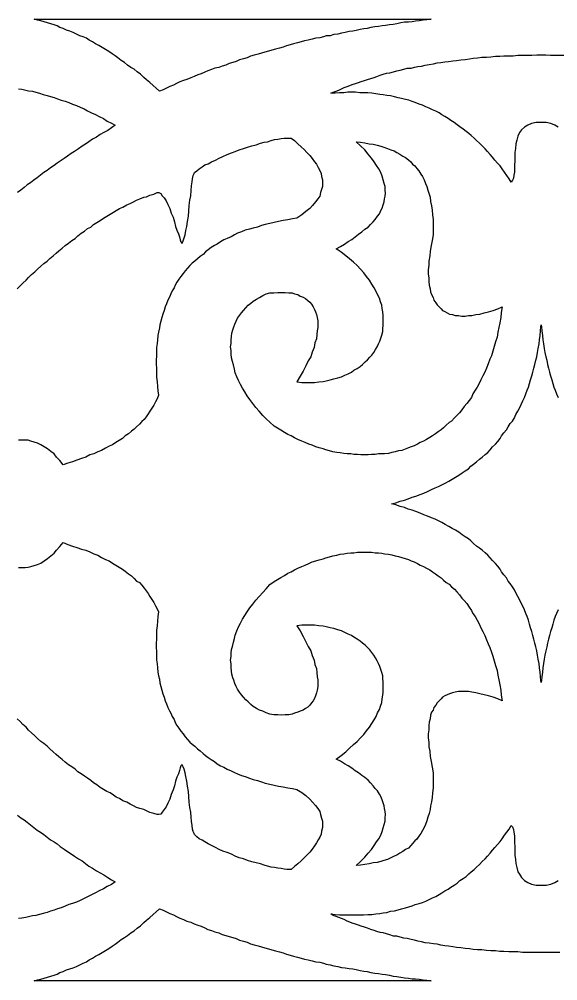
# Model space of a CAD drawing. Extents: x -372 to 372, y -358 to 358.
# Drawn here: x -37.8 to 1.2, y 227.8 to 297.5 of the extents above; entities that cross this region are included whole.
import ezdxf

# ---------------------------------------------------------------- set-up
doc = ezdxf.new("R2010")
doc.units = 0
doc.layers.add('LAYER_1', color=18, linetype='CONTINUOUS')

msp = doc.modelspace()

# ---------------------------------------------------------------- linework, layer by layer
at = {"layer": 'LAYER_1'}
for points in [[(-8.278, 297.431), (-8.553, 297.394), (-8.828, 297.357), (-9.102, 297.32), (-9.343, 297.282), (-9.617, 297.245), (-9.892, 297.245), (-10.166, 297.208), (-10.441, 297.133), (-10.716, 297.096), (-10.99, 297.059), (-11.265, 297.022), (-11.505, 296.984), (-11.78, 296.947), (-12.054, 296.91), (-12.329, 296.872), (-12.604, 296.798), (-12.844, 296.761), (-13.118, 296.723), (-13.393, 296.649), (-13.633, 296.612), (-13.908, 296.574), (-14.183, 296.5), (-14.457, 296.463), (-14.732, 296.388), (-15.006, 296.351), (-15.281, 296.276), (-15.556, 296.276), (-15.762, 296.202), (-16.036, 296.127), (-16.311, 296.09), (-16.586, 296.015), (-16.86, 295.941), (-17.135, 295.904), (-17.375, 295.829), (-17.65, 295.755), (-17.924, 295.68), (-18.165, 295.606), (-18.439, 295.531), (-18.679, 295.456), (-18.954, 295.382), (-19.229, 295.307), (-19.503, 295.233), (-19.744, 295.158), (-20.018, 295.084), (-20.259, 295.009), (-20.499, 294.935), (-20.773, 294.86), (-21.048, 294.786), (-21.288, 294.674), (-21.563, 294.599), (-21.838, 294.525), (-22.078, 294.413), (-22.318, 294.339), (-22.593, 294.264), (-22.833, 294.152), (-23.108, 294.078), (-23.348, 293.966), (-23.623, 293.929), (-23.863, 293.817), (-24.137, 293.742), (-24.343, 293.631), (-24.618, 293.519), (-24.858, 293.444), (-25.133, 293.332), (-25.373, 293.221), (-25.648, 293.109), (-25.888, 293.034), (-26.163, 292.923), (-26.403, 292.811), (-26.609, 292.699), (-26.884, 292.587), (-27.124, 292.475), (-27.364, 292.364), (-27.639, 292.252), (-27.879, 292.475), (-28.085, 292.662), (-28.325, 292.885), (-28.566, 293.072), (-28.772, 293.258), (-29.012, 293.482), (-29.252, 293.668), (-29.458, 293.854), (-29.698, 293.966), (-29.939, 294.152), (-30.179, 294.339), (-30.419, 294.488), (-30.66, 294.674), (-30.831, 294.823), (-31.072, 294.972), (-31.312, 295.121), (-31.552, 295.27), (-31.792, 295.419), (-32.033, 295.568), (-32.273, 295.68), (-32.479, 295.829), (-32.719, 295.941), (-32.925, 296.09), (-33.166, 296.202), (-33.406, 296.276), (-33.646, 296.388), (-33.886, 296.5), (-34.127, 296.612), (-34.367, 296.686), (-34.607, 296.798), (-34.848, 296.872), (-35.053, 296.984), (-35.259, 297.059), (-35.5, 297.133), (-35.74, 297.208), (-35.98, 297.282), (-36.221, 297.357), (-36.461, 297.394), (-36.701, 297.468), (-7.974, 297.468)], [(-13.084, 288.563), (-12.775, 288.526), (-12.466, 288.451), (-12.157, 288.414), (-11.883, 288.339), (-11.608, 288.265), (-11.402, 288.19), (-11.128, 288.116), (-10.887, 288.004), (-10.647, 287.929), (-10.441, 287.818), (-10.235, 287.706), (-10.029, 287.557), (-9.823, 287.445), (-9.617, 287.296), (-9.446, 287.147), (-9.308, 286.961), (-9.137, 286.849), (-8.999, 286.662), (-8.862, 286.476), (-8.725, 286.253), (-8.587, 286.066), (-8.484, 285.843), (-8.381, 285.582), (-8.278, 285.358), (-8.21, 285.097), (-8.107, 284.799), (-8.038, 284.576), (-8.004, 284.278), (-7.935, 283.942), (-7.901, 283.644), (-7.866, 283.309), (-7.832, 282.973), (-7.832, 282.601), (-7.832, 282.265), (-7.832, 281.855), (-7.901, 281.446), (-7.969, 281.073), (-8.038, 280.663), (-8.072, 280.328), (-8.141, 279.955), (-8.141, 279.657), (-8.175, 279.322), (-8.175, 279.023), (-8.141, 278.725), (-8.141, 278.465), (-8.107, 278.204), (-8.038, 277.943), (-8.004, 277.719), (-7.935, 277.533), (-7.832, 277.309), (-7.763, 277.123), (-7.626, 276.937), (-7.523, 276.788), (-7.386, 276.639), (-7.249, 276.49), (-7.146, 276.378), (-6.974, 276.303), (-6.802, 276.191), (-6.631, 276.117), (-6.425, 276.08), (-6.219, 276.005), (-5.978, 276.005), (-5.738, 275.968), (-5.498, 275.968), (-5.258, 276.005), (-5.017, 276.005), (-4.743, 276.08), (-4.434, 276.117), (-4.125, 276.191), (-3.816, 276.266), (-3.473, 276.378), (-3.129, 276.49), (-2.82, 276.639), (-2.889, 276.229), (-2.923, 275.856), (-2.992, 275.483), (-3.061, 275.148), (-3.129, 274.813), (-3.198, 274.44), (-3.301, 274.105), (-3.404, 273.769), (-3.507, 273.434), (-3.61, 273.099), (-3.713, 272.838), (-3.85, 272.502), (-3.953, 272.204), (-4.09, 271.906), (-4.228, 271.645), (-4.365, 271.347), (-4.502, 271.086), (-4.64, 270.826), (-4.777, 270.602), (-4.949, 270.341), (-5.052, 270.08), (-5.223, 269.857), (-5.395, 269.633), (-5.567, 269.41), (-5.738, 269.186), (-5.91, 268.962), (-6.116, 268.776), (-6.287, 268.59), (-6.493, 268.366), (-6.665, 268.254), (-6.871, 268.068), (-7.077, 267.882), (-7.249, 267.733), (-7.455, 267.584), (-7.66, 267.435), (-7.866, 267.286), (-8.072, 267.174), (-8.313, 267.025), (-8.519, 266.913), (-8.759, 266.801), (-8.965, 266.689), (-9.205, 266.578), (-9.411, 266.503), (-9.617, 266.429), (-9.857, 266.317), (-10.098, 266.242), (-10.338, 266.205), (-10.578, 266.13), (-10.819, 266.093), (-11.059, 266.019), (-11.333, 265.981), (-11.78, 265.981), (-12.02, 265.944), (-12.295, 265.944), (-12.535, 265.907), (-13.05, 265.907), (-13.29, 265.944), (-13.565, 265.944), (-13.771, 265.981), (-14.045, 265.981), (-14.286, 266.019), (-14.56, 266.056), (-14.801, 266.093), (-15.075, 266.13), (-15.315, 266.205), (-15.59, 266.28), (-15.796, 266.354), (-16.071, 266.429), (-16.311, 266.503), (-16.586, 266.615), (-16.826, 266.689), (-17.1, 266.801), (-17.341, 266.913), (-17.615, 267.025), (-17.856, 267.137), (-18.096, 267.286), (-18.336, 267.397), (-18.577, 267.546), (-18.851, 267.696), (-19.091, 267.845), (-19.332, 267.994), (-19.641, 268.292), (-19.915, 268.515), (-20.156, 268.776), (-20.43, 269.074), (-20.67, 269.335), (-20.876, 269.633), (-21.082, 269.931), (-21.288, 270.192), (-21.46, 270.49), (-21.632, 270.751), (-21.769, 271.012), (-21.906, 271.31), (-22.044, 271.571), (-22.147, 271.869), (-22.215, 272.13), (-22.284, 272.428), (-22.352, 272.689), (-22.421, 272.95), (-22.455, 273.21), (-22.455, 273.471), (-22.49, 273.732), (-22.455, 273.993), (-22.455, 274.217), (-22.421, 274.477), (-22.387, 274.738), (-22.318, 274.962), (-22.249, 275.185), (-22.181, 275.372), (-22.078, 275.595), (-21.975, 275.819), (-21.838, 276.005), (-21.7, 276.191), (-21.563, 276.378), (-21.391, 276.564), (-21.22, 276.75), (-21.014, 276.899), (-20.842, 277.049), (-20.602, 277.198), (-20.396, 277.309), (-20.156, 277.458), (-19.915, 277.57), (-19.641, 277.645), (-19.366, 277.645), (-19.057, 277.682), (-18.542, 277.682), (-18.268, 277.645), (-18.027, 277.645), (-17.856, 277.57), (-17.615, 277.533), (-17.444, 277.421), (-17.238, 277.347), (-17.066, 277.235), (-16.894, 277.086), (-16.757, 276.974), (-16.62, 276.825), (-16.517, 276.639), (-16.414, 276.452), (-16.345, 276.266), (-16.277, 276.08), (-16.208, 275.856), (-16.174, 275.633), (-16.174, 275.372), (-16.174, 275.148), (-16.208, 274.887), (-16.242, 274.626), (-16.277, 274.328), (-16.38, 274.03), (-16.448, 273.695), (-16.586, 273.359), (-16.689, 273.024), (-16.86, 272.726), (-17.032, 272.353), (-17.238, 271.981), (-17.444, 271.608), (-17.684, 271.198), (-17.341, 271.161), (-16.414, 271.161), (-16.105, 271.198), (-15.796, 271.236), (-15.556, 271.273), (-15.281, 271.347), (-15.006, 271.422), (-14.732, 271.496), (-14.457, 271.571), (-14.217, 271.683), (-13.977, 271.794), (-13.736, 271.906), (-13.565, 272.055), (-13.324, 272.167), (-13.118, 272.316), (-12.947, 272.465), (-12.741, 272.651), (-12.569, 272.801), (-12.398, 272.987), (-12.26, 273.136), (-12.123, 273.322), (-11.986, 273.546), (-11.883, 273.732), (-11.78, 273.956), (-11.677, 274.142), (-11.608, 274.366), (-11.539, 274.589), (-11.471, 274.85), (-11.471, 275.074), (-11.436, 275.297), (-11.436, 275.521), (-11.436, 275.744), (-11.436, 276.005), (-11.471, 276.266), (-11.505, 276.527), (-11.539, 276.75), (-11.642, 277.011), (-11.711, 277.272), (-11.848, 277.533), (-11.951, 277.757), (-12.089, 278.017), (-12.26, 278.278), (-12.432, 278.576), (-12.638, 278.837), (-12.844, 279.098), (-13.084, 279.359), (-13.324, 279.62), (-13.599, 279.881), (-13.874, 280.104), (-14.148, 280.328), (-14.492, 280.589), (-14.835, 280.849), (-14.526, 280.998), (-14.251, 281.185), (-13.977, 281.371), (-13.702, 281.52), (-13.462, 281.706), (-13.221, 281.893), (-12.981, 282.079), (-12.775, 282.265), (-12.535, 282.414), (-12.363, 282.601), (-12.157, 282.787), (-12.02, 282.973), (-11.848, 283.197), (-11.711, 283.383), (-11.608, 283.607), (-11.505, 283.793), (-11.436, 284.017), (-11.368, 284.24), (-11.333, 284.464), (-11.299, 284.65), (-11.265, 284.874), (-11.299, 285.097), (-11.299, 285.358), (-11.368, 285.582), (-11.436, 285.843), (-11.505, 286.103), (-11.608, 286.364), (-11.745, 286.625), (-11.917, 286.886), (-12.089, 287.147), (-12.295, 287.408), (-12.535, 287.706), (-12.775, 288.004), (-13.084, 288.302), (-13.393, 288.6)], [(-12.02, 258.827), (-11.78, 258.827), (-11.539, 258.79), (-11.333, 258.752), (-11.059, 258.715), (-10.819, 258.678), (-10.578, 258.603), (-10.338, 258.566), (-10.098, 258.492), (-9.857, 258.417), (-9.617, 258.342), (-9.411, 258.231), (-9.205, 258.156), (-8.965, 258.044), (-8.759, 257.933), (-8.519, 257.821), (-8.313, 257.709), (-8.072, 257.597), (-7.866, 257.448), (-7.66, 257.299), (-7.455, 257.15), (-7.249, 257.001), (-7.077, 256.852), (-6.871, 256.666), (-6.665, 256.554), (-6.493, 256.368), (-6.287, 256.181), (-6.116, 255.995), (-5.91, 255.771), (-5.738, 255.548), (-5.567, 255.361), (-5.395, 255.138), (-5.223, 254.877), (-5.052, 254.653), (-4.949, 254.43), (-4.777, 254.206), (-4.64, 253.945), (-4.502, 253.685), (-4.365, 253.386), (-4.228, 253.126), (-4.09, 252.828), (-3.953, 252.529), (-3.85, 252.231), (-3.713, 251.971), (-3.61, 251.635), (-3.507, 251.337), (-3.404, 251.002), (-3.301, 250.666), (-3.198, 250.294), (-3.129, 249.958), (-3.061, 249.623), (-2.992, 249.25), (-2.923, 248.878), (-2.889, 248.505), (-2.82, 248.095), (-3.129, 248.244), (-3.473, 248.356), (-3.816, 248.468), (-4.125, 248.542), (-4.434, 248.617), (-4.743, 248.691), (-5.017, 248.729), (-5.258, 248.766), (-5.978, 248.766), (-6.219, 248.729), (-6.425, 248.691), (-6.631, 248.617), (-6.802, 248.542), (-6.974, 248.468), (-7.146, 248.356), (-7.249, 248.244), (-7.386, 248.095), (-7.523, 247.946), (-7.626, 247.797), (-7.763, 247.611), (-7.832, 247.424), (-7.935, 247.275), (-8.004, 247.052), (-8.038, 246.791), (-8.107, 246.567), (-8.141, 246.307), (-8.141, 246.008), (-8.175, 245.71), (-8.175, 245.412), (-8.141, 245.077), (-8.141, 244.779), (-8.072, 244.443), (-8.038, 244.071), (-7.969, 243.698), (-7.901, 243.288), (-7.832, 242.878), (-7.832, 242.543), (-7.832, 242.17), (-7.832, 241.798), (-7.866, 241.425), (-7.901, 241.09), (-7.935, 240.792), (-8.004, 240.493), (-8.038, 240.233), (-8.107, 239.935), (-8.21, 239.674), (-8.278, 239.413), (-8.381, 239.152), (-8.484, 238.928), (-8.587, 238.705), (-8.725, 238.481), (-8.862, 238.295), (-8.999, 238.071), (-9.137, 237.96), (-9.308, 237.773), (-9.446, 237.624), (-9.617, 237.438), (-9.823, 237.326), (-10.029, 237.177), (-10.235, 237.065), (-10.441, 236.916), (-10.647, 236.842), (-10.887, 236.73), (-11.128, 236.618), (-11.402, 236.544), (-11.608, 236.469), (-11.883, 236.395), (-12.157, 236.357), (-12.466, 236.283), (-12.775, 236.245), (-13.084, 236.208), (-13.393, 236.171), (-13.084, 236.469), (-12.775, 236.767), (-12.535, 237.065), (-12.295, 237.326), (-12.089, 237.624), (-11.917, 237.885), (-11.745, 238.109), (-11.608, 238.369), (-11.505, 238.63), (-11.436, 238.891), (-11.368, 239.152), (-11.299, 239.376), (-11.299, 239.636), (-11.265, 239.86), (-11.299, 240.084), (-11.333, 240.307), (-11.368, 240.493), (-11.436, 240.717), (-11.505, 240.941), (-11.608, 241.164), (-11.711, 241.351), (-11.848, 241.574), (-12.02, 241.76), (-12.157, 241.947), (-12.363, 242.17), (-12.535, 242.357), (-12.775, 242.543), (-12.981, 242.692), (-13.221, 242.878), (-13.462, 243.027), (-13.702, 243.214), (-13.977, 243.4), (-14.251, 243.549), (-14.526, 243.735), (-14.835, 243.884), (-14.492, 244.145), (-14.148, 244.406), (-13.874, 244.667), (-13.599, 244.928), (-13.324, 245.151), (-13.084, 245.412), (-12.844, 245.673), (-12.638, 245.934), (-12.432, 246.195), (-12.26, 246.456), (-12.089, 246.716), (-11.951, 246.977), (-11.848, 247.238), (-11.711, 247.462), (-11.642, 247.723), (-11.539, 247.983), (-11.505, 248.244), (-11.471, 248.505), (-11.436, 248.729), (-11.436, 248.989), (-11.436, 249.25), (-11.436, 249.474), (-11.471, 249.697), (-11.471, 249.921), (-11.539, 250.145), (-11.608, 250.368), (-11.677, 250.592), (-11.78, 250.815), (-11.883, 251.002), (-11.986, 251.225), (-12.123, 251.412), (-12.26, 251.598), (-12.398, 251.784), (-12.569, 251.971), (-12.741, 252.12), (-12.947, 252.269), (-13.118, 252.418), (-13.324, 252.567), (-13.565, 252.716), (-13.736, 252.828), (-13.977, 252.939), (-14.217, 253.051), (-14.457, 253.163), (-14.732, 253.237), (-15.006, 253.349), (-15.281, 253.386), (-15.556, 253.461), (-15.796, 253.498), (-16.105, 253.536), (-16.414, 253.573), (-17.341, 253.573), (-17.684, 253.536), (-17.444, 253.163), (-17.238, 252.753), (-17.032, 252.38), (-16.86, 252.045), (-16.689, 251.71), (-16.586, 251.374), (-16.448, 251.039), (-16.38, 250.741), (-16.277, 250.443), (-16.242, 250.145), (-16.208, 249.847), (-16.174, 249.623), (-16.174, 249.362), (-16.174, 249.139), (-16.208, 248.878), (-16.277, 248.691), (-16.345, 248.468), (-16.414, 248.281), (-16.517, 248.095), (-16.62, 247.946), (-16.757, 247.797), (-16.894, 247.648), (-17.066, 247.536), (-17.238, 247.424), (-17.444, 247.35), (-17.615, 247.275), (-17.856, 247.201), (-18.027, 247.126), (-18.268, 247.089), (-18.542, 247.089), (-18.782, 247.052), (-19.057, 247.089), (-19.366, 247.089), (-19.641, 247.126), (-19.915, 247.238), (-20.156, 247.35), (-20.396, 247.424), (-20.602, 247.536), (-20.842, 247.685), (-21.014, 247.834), (-21.22, 248.021), (-21.391, 248.17), (-21.563, 248.356), (-21.7, 248.542), (-21.838, 248.729), (-21.975, 248.952), (-22.078, 249.139), (-22.181, 249.362), (-22.249, 249.586), (-22.318, 249.772), (-22.387, 250.033), (-22.421, 250.256), (-22.455, 250.517), (-22.455, 250.778), (-22.49, 251.039), (-22.455, 251.3), (-22.455, 251.561), (-22.421, 251.821), (-22.352, 252.045), (-22.284, 252.343), (-22.215, 252.604), (-22.147, 252.865), (-22.044, 253.163), (-21.906, 253.461), (-21.769, 253.722), (-21.632, 254.02), (-21.46, 254.281), (-21.288, 254.542), (-21.082, 254.84), (-20.876, 255.101), (-20.67, 255.399), (-20.43, 255.66), (-20.156, 255.958), (-19.915, 256.218), (-19.641, 256.517), (-19.332, 256.74), (-19.091, 256.889), (-18.851, 257.038), (-18.577, 257.187), (-18.336, 257.336), (-18.096, 257.448), (-17.856, 257.597), (-17.615, 257.709), (-17.341, 257.821), (-17.1, 257.933), (-16.826, 258.044), (-16.586, 258.156), (-16.311, 258.231), (-16.071, 258.305), (-15.796, 258.38), (-15.59, 258.454), (-15.315, 258.529), (-15.075, 258.603), (-14.801, 258.641), (-14.56, 258.715), (-14.286, 258.752), (-14.045, 258.79), (-13.771, 258.827), (-13.565, 258.827), (-13.29, 258.864), (-12.295, 258.864)], [(-27.364, 232.929), (-27.124, 232.817), (-26.884, 232.706), (-26.609, 232.594), (-26.403, 232.482), (-26.163, 232.37), (-25.888, 232.258), (-25.648, 232.147), (-25.373, 232.072), (-25.133, 231.96), (-24.858, 231.848), (-24.618, 231.774), (-24.343, 231.662), (-24.137, 231.55), (-23.863, 231.476), (-23.623, 231.364), (-23.348, 231.29), (-23.108, 231.178), (-22.833, 231.103), (-22.593, 231.029), (-22.318, 230.954), (-22.078, 230.88), (-21.838, 230.768), (-21.563, 230.693), (-21.288, 230.619), (-21.048, 230.507), (-20.773, 230.432), (-20.499, 230.358), (-20.259, 230.283), (-20.018, 230.209), (-19.744, 230.134), (-19.503, 230.06), (-19.229, 229.985), (-18.954, 229.911), (-18.679, 229.836), (-18.439, 229.762), (-18.165, 229.687), (-17.924, 229.613), (-17.65, 229.538), (-17.375, 229.464), (-17.135, 229.389), (-16.86, 229.352), (-16.586, 229.277), (-16.311, 229.203), (-16.036, 229.166), (-15.762, 229.091), (-15.556, 229.016), (-15.281, 228.979), (-15.006, 228.905), (-14.732, 228.867), (-14.457, 228.793), (-14.183, 228.756), (-13.908, 228.718), (-13.633, 228.681), (-13.393, 228.644), (-13.118, 228.569), (-12.844, 228.532), (-12.604, 228.495), (-12.329, 228.42), (-12.054, 228.383), (-11.78, 228.346), (-11.505, 228.308), (-11.265, 228.271), (-10.99, 228.234), (-10.716, 228.159), (-10.441, 228.122), (-10.166, 228.085), (-9.892, 228.048), (-9.617, 228.01), (-9.343, 227.973), (-9.102, 227.973), (-8.828, 227.936), (-8.553, 227.899), (-8.278, 227.861), (-7.969, 227.825), (-36.701, 227.825), (-36.461, 227.899), (-36.221, 227.936), (-35.98, 228.01), (-35.74, 228.085), (-35.5, 228.159), (-35.259, 228.234), (-35.053, 228.308), (-34.848, 228.42), (-34.607, 228.495), (-34.367, 228.607), (-34.127, 228.681), (-33.886, 228.756), (-33.646, 228.867), (-33.406, 228.979), (-33.166, 229.091), (-32.925, 229.203), (-32.719, 229.352), (-32.479, 229.464), (-32.273, 229.613), (-32.033, 229.724), (-31.792, 229.874), (-31.552, 230.023), (-31.312, 230.172), (-31.072, 230.321), (-30.831, 230.47), (-30.66, 230.619), (-30.419, 230.805), (-30.179, 230.954), (-29.939, 231.103), (-29.698, 231.29), (-29.458, 231.439), (-29.252, 231.625), (-29.012, 231.811), (-28.772, 232.035), (-28.566, 232.221), (-28.325, 232.407), (-28.085, 232.631), (-27.879, 232.817), (-27.639, 233.041)]]:
    msp.add_lwpolyline(points, close=True, dxfattribs=at)
for points in [[(1.22, 289.643), (0.98, 289.793), (0.706, 289.904), (0.362, 289.979), (0.001, 289.979), (-0.36, 289.979), (-0.704, 289.904), (-0.978, 289.793), (-1.218, 289.643), (-1.424, 289.457), (-1.562, 289.271), (-1.699, 289.01), (-1.768, 288.712), (-1.836, 288.451), (-1.871, 288.116), (-1.905, 287.818), (-1.905, 287.519), (-1.905, 287.184), (-1.939, 286.923), (-1.939, 286.662), (-1.939, 286.402), (-1.974, 286.178), (-2.008, 285.954), (-2.077, 285.805), (-2.18, 285.656), (-2.317, 285.917), (-2.489, 286.141), (-2.66, 286.402), (-2.832, 286.625), (-2.969, 286.849), (-3.175, 287.035), (-3.347, 287.259), (-3.518, 287.482), (-3.69, 287.669), (-3.896, 287.892), (-4.068, 288.078), (-4.274, 288.302), (-4.479, 288.488), (-4.685, 288.675), (-4.857, 288.861), (-5.063, 289.047), (-5.235, 289.196), (-5.441, 289.345), (-5.647, 289.494), (-5.887, 289.681), (-6.093, 289.83), (-6.299, 289.979), (-6.539, 290.128), (-6.745, 290.277), (-6.985, 290.426), (-7.191, 290.538), (-7.397, 290.687), (-7.638, 290.799), (-7.878, 290.91), (-8.118, 291.022), (-8.358, 291.134), (-8.599, 291.246), (-8.839, 291.32), (-9.114, 291.432), (-9.354, 291.507), (-9.594, 291.618), (-9.835, 291.656), (-10.109, 291.73), (-10.349, 291.767), (-10.624, 291.842), (-10.899, 291.916), (-11.173, 291.954), (-11.448, 291.991), (-11.688, 292.028), (-11.963, 292.066), (-12.272, 292.103), (-12.546, 292.14), (-13.13, 292.14), (-13.439, 292.177), (-13.988, 292.177), (-14.297, 292.14), (-14.606, 292.14), (-14.915, 292.103), (-15.224, 292.103), (-15.052, 292.177), (-14.846, 292.252), (-14.64, 292.326), (-14.469, 292.438), (-14.263, 292.513), (-14.057, 292.587), (-13.851, 292.662), (-13.679, 292.736), (-13.439, 292.811), (-13.233, 292.885), (-13.027, 292.96), (-12.787, 293.034), (-12.581, 293.109), (-12.34, 293.183), (-12.1, 293.258), (-11.894, 293.332), (-11.654, 293.407), (-11.448, 293.482), (-11.208, 293.556), (-10.967, 293.593), (-10.693, 293.668), (-10.452, 293.742), (-10.212, 293.78), (-9.937, 293.854), (-9.697, 293.929), (-9.423, 293.929), (-9.182, 294.003), (-8.942, 294.04), (-8.667, 294.078), (-8.393, 294.152), (-8.118, 294.19), (-7.809, 294.227), (-7.535, 294.301), (-7.26, 294.339), (-6.985, 294.376), (-6.711, 294.413), (-6.402, 294.45), (-6.127, 294.488), (-5.818, 294.525), (-5.509, 294.562), (-5.2, 294.599), (-4.926, 294.637), (-4.617, 294.674), (-4.308, 294.711), (-3.965, 294.711), (-3.656, 294.748), (-3.312, 294.786), (-3.003, 294.786), (-2.694, 294.823), (-2.042, 294.823), (-1.699, 294.86), (-0.669, 294.86), (-0.326, 294.898), (0.001, 294.898), (0.328, 294.898), (0.671, 294.86), (1.701, 294.86)], [(-37.834, 292.438), (-37.594, 292.401), (-37.319, 292.326), (-37.113, 292.289), (-36.839, 292.252), (-36.598, 292.177), (-36.324, 292.103), (-36.049, 292.028), (-35.774, 291.954), (-35.534, 291.879), (-35.259, 291.805), (-35.019, 291.693), (-34.745, 291.618), (-34.47, 291.544), (-34.195, 291.432), (-33.921, 291.32), (-33.646, 291.208), (-33.371, 291.097), (-33.097, 290.985), (-32.857, 290.836), (-32.548, 290.687), (-32.273, 290.575), (-31.998, 290.426), (-31.689, 290.277), (-31.415, 290.091), (-31.106, 289.942), (-30.831, 289.793), (-31.106, 289.606), (-31.381, 289.42), (-31.655, 289.271), (-31.93, 289.122), (-32.204, 288.935), (-32.479, 288.786), (-32.754, 288.6), (-32.994, 288.414), (-33.234, 288.265), (-33.509, 288.078), (-33.783, 287.892), (-34.024, 287.743), (-34.298, 287.557), (-34.539, 287.37), (-34.813, 287.184), (-35.053, 287.035), (-35.259, 286.886), (-35.534, 286.7), (-35.774, 286.513), (-36.015, 286.364), (-36.255, 286.178), (-36.495, 285.992), (-36.736, 285.805), (-36.976, 285.619), (-37.216, 285.47), (-37.422, 285.284), (-37.662, 285.097), (-37.903, 284.911)], [(-37.937, 277.943), (-37.731, 278.166), (-37.525, 278.353), (-37.285, 278.576), (-37.113, 278.763), (-36.907, 278.986), (-36.667, 279.173), (-36.461, 279.359), (-36.221, 279.582), (-36.015, 279.769), (-35.774, 279.955), (-35.568, 280.141), (-35.328, 280.328), (-35.122, 280.514), (-34.916, 280.7), (-34.676, 280.887), (-34.47, 281.073), (-34.23, 281.259), (-33.989, 281.446), (-33.749, 281.595), (-33.543, 281.781), (-33.303, 281.967), (-33.063, 282.116), (-32.857, 282.303), (-32.616, 282.414), (-32.41, 282.601), (-32.17, 282.75), (-31.93, 282.899), (-31.689, 283.048), (-31.449, 283.197), (-31.209, 283.346), (-30.969, 283.495), (-30.763, 283.607), (-30.522, 283.756), (-30.282, 283.868), (-30.007, 284.017), (-29.767, 284.129), (-29.527, 284.24), (-29.287, 284.352), (-29.046, 284.464), (-28.772, 284.576), (-28.566, 284.613), (-28.325, 284.725), (-28.051, 284.799), (-27.81, 284.911), (-27.673, 284.911), (-27.536, 284.837), (-27.433, 284.687), (-27.296, 284.538), (-27.158, 284.315), (-27.021, 284.054), (-26.884, 283.756), (-26.781, 283.421), (-26.643, 283.122), (-26.54, 282.787), (-26.472, 282.452), (-26.369, 282.191), (-26.266, 281.93), (-26.197, 281.706), (-26.128, 281.483), (-26.094, 281.334), (-26.025, 281.259), (-25.991, 281.259), (-25.922, 281.408), (-25.854, 281.632), (-25.785, 281.855), (-25.717, 282.154), (-25.648, 282.452), (-25.614, 282.824), (-25.545, 283.197), (-25.511, 283.57), (-25.476, 283.979), (-25.442, 284.352), (-25.373, 284.687), (-25.339, 285.06), (-25.305, 285.395), (-25.27, 285.694), (-25.236, 285.917), (-25.202, 286.141), (-25.133, 286.29), (-25.099, 286.364), (-24.927, 286.476), (-24.755, 286.625), (-24.549, 286.774), (-24.343, 286.923), (-24.103, 286.998), (-23.863, 287.147), (-23.588, 287.259), (-23.314, 287.408), (-23.039, 287.519), (-22.73, 287.669), (-22.421, 287.78), (-22.147, 287.892), (-21.872, 288.004), (-21.563, 288.116), (-21.254, 288.19), (-20.945, 288.302), (-20.636, 288.377), (-20.327, 288.488), (-20.053, 288.563), (-19.812, 288.6), (-19.538, 288.675), (-19.297, 288.749), (-19.057, 288.786), (-18.817, 288.824), (-18.611, 288.861), (-18.096, 288.861), (-17.856, 288.675), (-17.615, 288.451), (-17.375, 288.227), (-17.169, 288.041), (-16.963, 287.818), (-16.757, 287.594), (-16.586, 287.37), (-16.414, 287.147), (-16.277, 286.961), (-16.139, 286.737), (-16.036, 286.513), (-15.933, 286.29), (-15.899, 286.066), (-15.83, 285.843), (-15.83, 285.619), (-15.83, 285.358), (-15.899, 285.135), (-15.968, 284.911), (-16.036, 284.65), (-16.174, 284.464), (-16.345, 284.24), (-16.551, 283.979), (-16.757, 283.756), (-17.032, 283.532), (-17.341, 283.309), (-17.684, 283.048), (-17.993, 283.011), (-18.336, 282.936), (-18.679, 282.899), (-19.023, 282.824), (-19.332, 282.75), (-19.641, 282.675), (-19.984, 282.601), (-20.259, 282.526), (-20.533, 282.414), (-20.842, 282.34), (-21.117, 282.265), (-21.426, 282.191), (-21.7, 282.079), (-21.975, 281.967), (-22.215, 281.855), (-22.455, 281.706), (-22.73, 281.595), (-22.97, 281.483), (-23.211, 281.334), (-23.451, 281.185), (-23.657, 281.073), (-23.897, 280.924), (-24.103, 280.775), (-24.309, 280.626), (-24.481, 280.439), (-24.687, 280.29), (-24.893, 280.104), (-25.064, 279.955), (-25.27, 279.806), (-25.442, 279.62), (-25.614, 279.433), (-25.785, 279.247), (-25.922, 279.061), (-26.094, 278.837), (-26.231, 278.651), (-26.369, 278.427), (-26.506, 278.204), (-26.575, 278.017), (-26.712, 277.794), (-26.815, 277.57), (-26.918, 277.347), (-27.021, 277.123), (-27.124, 276.862), (-27.227, 276.639), (-27.296, 276.378), (-27.399, 276.117), (-27.467, 275.856), (-27.536, 275.595), (-27.605, 275.334), (-27.639, 275.111), (-27.708, 274.813), (-27.742, 274.552), (-27.776, 274.254), (-27.81, 273.993), (-27.845, 273.695), (-27.845, 273.397), (-27.845, 273.061), (-27.879, 272.801), (-27.879, 272.502), (-27.845, 272.167), (-27.845, 271.869), (-27.845, 271.534), (-27.81, 271.198), (-27.776, 270.863), (-27.742, 270.565), (-27.708, 270.229), (-27.81, 269.969), (-27.913, 269.745), (-28.051, 269.521), (-28.188, 269.298), (-28.325, 269.074), (-28.463, 268.888), (-28.6, 268.664), (-28.737, 268.478), (-28.909, 268.329), (-29.081, 268.143), (-29.287, 267.956), (-29.458, 267.77), (-29.664, 267.621), (-29.87, 267.435), (-30.11, 267.286), (-30.316, 267.099), (-30.557, 266.95), (-30.797, 266.801), (-31.037, 266.652), (-31.278, 266.54), (-31.552, 266.391), (-31.827, 266.242), (-32.101, 266.13), (-32.376, 265.981), (-32.685, 265.907), (-32.96, 265.758), (-33.268, 265.646), (-33.612, 265.534), (-33.921, 265.422), (-34.264, 265.311), (-34.607, 265.199), (-34.848, 265.497), (-35.088, 265.758), (-35.259, 265.981), (-35.5, 266.168), (-35.74, 266.354), (-35.98, 266.503), (-36.221, 266.652), (-36.461, 266.764), (-36.701, 266.838), (-36.941, 266.913), (-37.147, 266.988), (-37.834, 266.988)], [(1.22, 254.691), (1.117, 254.43), (1.014, 254.206), (0.911, 253.945), (0.843, 253.647), (0.774, 253.386), (0.671, 253.126), (0.603, 252.828), (0.534, 252.567), (0.465, 252.269), (0.397, 252.008), (0.328, 251.71), (0.259, 251.412), (0.225, 251.113), (0.156, 250.815), (0.122, 250.48), (0.088, 250.182), (0.053, 249.847), (0.019, 249.586), (0.001, 249.42), (-0.017, 249.586), (-0.051, 249.847), (-0.086, 250.182), (-0.12, 250.48), (-0.154, 250.815), (-0.223, 251.113), (-0.257, 251.412), (-0.326, 251.71), (-0.395, 252.008), (-0.463, 252.269), (-0.532, 252.567), (-0.601, 252.828), (-0.669, 253.126), (-0.772, 253.386), (-0.841, 253.647), (-0.909, 253.945), (-1.012, 254.206), (-1.115, 254.43), (-1.218, 254.691), (-1.321, 254.952), (-1.459, 255.175), (-1.562, 255.436), (-1.699, 255.66), (-1.836, 255.92), (-1.939, 256.144), (-2.077, 256.368), (-2.248, 256.591), (-2.386, 256.777), (-2.523, 257.001), (-2.694, 257.225), (-2.866, 257.448), (-2.969, 257.634), (-3.141, 257.858), (-3.312, 258.044), (-3.518, 258.268), (-3.69, 258.454), (-3.862, 258.641), (-4.068, 258.827), (-4.274, 259.013), (-4.479, 259.162), (-4.685, 259.311), (-4.891, 259.498), (-5.097, 259.684), (-5.269, 259.833), (-5.509, 259.982), (-5.715, 260.131), (-5.956, 260.317), (-6.196, 260.466), (-6.436, 260.578), (-6.676, 260.727), (-6.951, 260.876), (-7.191, 261.025), (-7.432, 261.137), (-7.672, 261.249), (-7.947, 261.361), (-8.221, 261.473), (-8.496, 261.584), (-8.77, 261.696), (-9.079, 261.808), (-9.354, 261.92), (-9.629, 261.994), (-9.903, 262.106), (-10.212, 262.181), (-10.521, 262.292), (-10.83, 262.367), (-10.521, 262.441), (-10.212, 262.553), (-9.903, 262.628), (-9.629, 262.74), (-9.354, 262.851), (-9.079, 262.926), (-8.77, 263.038), (-8.496, 263.149), (-8.221, 263.261), (-7.947, 263.41), (-7.672, 263.522), (-7.432, 263.634), (-7.191, 263.746), (-6.951, 263.857), (-6.676, 264.006), (-6.436, 264.156), (-6.196, 264.305), (-5.956, 264.454), (-5.715, 264.603), (-5.509, 264.752), (-5.269, 264.901), (-5.097, 265.087), (-4.891, 265.236), (-4.685, 265.422), (-4.479, 265.609), (-4.274, 265.758), (-4.068, 265.944), (-3.862, 266.093), (-3.69, 266.28), (-3.518, 266.503), (-3.312, 266.689), (-3.141, 266.876), (-2.969, 267.099), (-2.866, 267.286), (-2.694, 267.509), (-2.523, 267.733), (-2.386, 267.956), (-2.248, 268.18), (-2.077, 268.366), (-1.939, 268.59), (-1.836, 268.851), (-1.699, 269.074), (-1.562, 269.298), (-1.459, 269.559), (-1.321, 269.82), (-1.218, 270.08), (-1.115, 270.341), (-1.012, 270.602), (-0.909, 270.826), (-0.841, 271.086), (-0.772, 271.347), (-0.669, 271.645), (-0.601, 271.906), (-0.532, 272.204), (-0.463, 272.465), (-0.395, 272.763), (-0.326, 273.024), (-0.257, 273.322), (-0.223, 273.62), (-0.154, 273.956), (-0.12, 274.254), (-0.086, 274.552), (-0.051, 274.887), (-0.017, 275.185), (0.001, 275.333), (0.019, 275.185), (0.053, 274.887), (0.088, 274.552), (0.122, 274.254), (0.156, 273.956), (0.225, 273.62), (0.259, 273.322), (0.328, 273.024), (0.397, 272.763), (0.465, 272.465), (0.534, 272.204), (0.603, 271.906), (0.671, 271.645), (0.774, 271.347), (0.843, 271.086), (0.911, 270.826), (1.014, 270.602), (1.117, 270.341), (1.22, 270.08)], [(-37.834, 257.746), (-37.353, 257.746), (-37.147, 257.784), (-36.941, 257.821), (-36.701, 257.895), (-36.461, 257.97), (-36.221, 258.082), (-35.98, 258.231), (-35.74, 258.417), (-35.5, 258.603), (-35.259, 258.79), (-35.088, 259.013), (-34.848, 259.274), (-34.607, 259.572), (-34.264, 259.423), (-33.921, 259.311), (-33.612, 259.2), (-33.268, 259.088), (-32.96, 259.013), (-32.685, 258.901), (-32.376, 258.752), (-32.101, 258.641), (-31.827, 258.492), (-31.552, 258.342), (-31.278, 258.231), (-31.037, 258.082), (-30.797, 257.933), (-30.557, 257.784), (-30.316, 257.634), (-30.11, 257.485), (-29.87, 257.299), (-29.664, 257.15), (-29.458, 256.964), (-29.287, 256.777), (-29.081, 256.666), (-28.909, 256.479), (-28.737, 256.256), (-28.6, 256.069), (-28.463, 255.883), (-28.325, 255.66), (-28.188, 255.436), (-28.051, 255.212), (-27.913, 254.989), (-27.81, 254.765), (-27.708, 254.542), (-27.742, 254.206), (-27.776, 253.871), (-27.81, 253.536), (-27.845, 253.2), (-27.845, 252.902), (-27.845, 252.567), (-27.879, 252.269), (-27.879, 251.971), (-27.845, 251.672), (-27.845, 251.374), (-27.845, 251.076), (-27.81, 250.778), (-27.776, 250.48), (-27.742, 250.182), (-27.708, 249.921), (-27.639, 249.66), (-27.605, 249.399), (-27.536, 249.139), (-27.467, 248.878), (-27.399, 248.617), (-27.296, 248.356), (-27.227, 248.095), (-27.124, 247.872), (-27.021, 247.611), (-26.918, 247.387), (-26.815, 247.201), (-26.712, 246.977), (-26.575, 246.754), (-26.506, 246.53), (-26.369, 246.307), (-26.231, 246.12), (-26.094, 245.897), (-25.922, 245.71), (-25.785, 245.487), (-25.614, 245.3), (-25.442, 245.114), (-25.27, 244.965), (-25.064, 244.816), (-24.893, 244.63), (-24.687, 244.481), (-24.481, 244.294), (-24.309, 244.145), (-24.103, 243.996), (-23.897, 243.847), (-23.657, 243.698), (-23.451, 243.549), (-23.211, 243.4), (-22.97, 243.288), (-22.73, 243.139), (-22.455, 243.027), (-22.215, 242.916), (-21.975, 242.804), (-21.7, 242.692), (-21.426, 242.617), (-21.117, 242.506), (-20.842, 242.394), (-20.533, 242.319), (-20.259, 242.245), (-19.984, 242.133), (-19.641, 242.059), (-19.332, 241.984), (-19.023, 241.909), (-18.679, 241.872), (-18.336, 241.798), (-17.993, 241.76), (-17.684, 241.686), (-17.341, 241.462), (-17.032, 241.239), (-16.757, 240.978), (-16.551, 240.754), (-16.345, 240.531), (-16.174, 240.307), (-16.036, 240.084), (-15.968, 239.86), (-15.899, 239.599), (-15.83, 239.376), (-15.83, 239.152), (-15.83, 238.928), (-15.899, 238.668), (-15.933, 238.444), (-16.036, 238.22), (-16.139, 238.034), (-16.277, 237.811), (-16.414, 237.587), (-16.586, 237.363), (-16.757, 237.14), (-16.963, 236.916), (-17.169, 236.73), (-17.375, 236.506), (-17.615, 236.283), (-17.856, 236.096), (-18.096, 235.873), (-18.405, 235.873), (-18.611, 235.91), (-18.817, 235.947), (-19.057, 235.985), (-19.297, 236.022), (-19.538, 236.059), (-19.812, 236.134), (-20.053, 236.208), (-20.327, 236.283), (-20.636, 236.357), (-20.945, 236.432), (-21.254, 236.544), (-21.563, 236.655), (-21.872, 236.73), (-22.147, 236.842), (-22.421, 236.991), (-22.73, 237.103), (-23.039, 237.214), (-23.314, 237.326), (-23.588, 237.475), (-23.863, 237.624), (-24.103, 237.736), (-24.343, 237.885), (-24.549, 237.997), (-24.755, 238.109), (-24.927, 238.258), (-25.099, 238.407), (-25.133, 238.481), (-25.202, 238.63), (-25.236, 238.817), (-25.27, 239.077), (-25.305, 239.376), (-25.339, 239.674), (-25.373, 240.046), (-25.442, 240.382), (-25.476, 240.754), (-25.511, 241.164), (-25.545, 241.537), (-25.614, 241.909), (-25.648, 242.282), (-25.717, 242.617), (-25.785, 242.878), (-25.854, 243.139), (-25.922, 243.325), (-25.991, 243.475), (-26.025, 243.475), (-26.094, 243.4), (-26.128, 243.251), (-26.197, 243.065), (-26.266, 242.804), (-26.369, 242.58), (-26.472, 242.282), (-26.54, 241.947), (-26.643, 241.649), (-26.781, 241.313), (-26.884, 240.978), (-27.021, 240.68), (-27.158, 240.419), (-27.296, 240.233), (-27.433, 240.046), (-27.536, 239.897), (-27.673, 239.86), (-27.81, 239.86), (-28.051, 239.935), (-28.325, 240.009), (-28.566, 240.121), (-28.772, 240.233), (-29.046, 240.307), (-29.287, 240.382), (-29.527, 240.493), (-29.767, 240.605), (-30.007, 240.754), (-30.282, 240.866), (-30.522, 241.015), (-30.763, 241.127), (-30.969, 241.276), (-31.209, 241.425), (-31.449, 241.537), (-31.689, 241.686), (-31.93, 241.835), (-32.17, 242.021), (-32.41, 242.17), (-32.616, 242.319), (-32.857, 242.506), (-33.063, 242.655), (-33.303, 242.804), (-33.543, 242.953), (-33.749, 243.139), (-33.989, 243.325), (-34.23, 243.475), (-34.47, 243.661), (-34.676, 243.847), (-34.916, 244.033), (-35.122, 244.22), (-35.328, 244.406), (-35.568, 244.63), (-35.774, 244.816), (-36.015, 245.002), (-36.221, 245.151), (-36.461, 245.375), (-36.667, 245.561), (-36.907, 245.785), (-37.113, 245.971), (-37.285, 246.195), (-37.525, 246.381), (-37.731, 246.605), (-37.937, 246.791)], [(-37.903, 239.823), (-37.662, 239.636), (-37.422, 239.487), (-37.216, 239.301), (-36.976, 239.115), (-36.736, 238.928), (-36.495, 238.742), (-36.255, 238.593), (-36.015, 238.407), (-35.774, 238.22), (-35.534, 238.034), (-35.259, 237.885), (-35.053, 237.736), (-34.813, 237.55), (-34.539, 237.363), (-34.298, 237.177), (-34.024, 237.028), (-33.783, 236.842), (-33.509, 236.655), (-33.234, 236.506), (-32.994, 236.32), (-32.754, 236.134), (-32.479, 235.985), (-32.204, 235.798), (-31.93, 235.649), (-31.655, 235.5), (-31.381, 235.314), (-31.106, 235.128), (-30.831, 234.979), (-31.106, 234.792), (-31.415, 234.643), (-31.689, 234.494), (-31.998, 234.345), (-32.273, 234.196), (-32.548, 234.047), (-32.857, 233.898), (-33.097, 233.786), (-33.371, 233.637), (-33.646, 233.525), (-33.921, 233.413), (-34.195, 233.339), (-34.47, 233.227), (-34.745, 233.115), (-35.019, 233.041), (-35.259, 232.929), (-35.534, 232.855), (-35.774, 232.78), (-36.049, 232.706), (-36.324, 232.631), (-36.598, 232.556), (-36.839, 232.519), (-37.113, 232.445), (-37.319, 232.407), (-37.594, 232.37), (-37.834, 232.333)], [(1.358, 229.874), (0.001, 229.874), (-1.356, 229.874), (-1.699, 229.911), (-2.351, 229.911), (-2.694, 229.948), (-3.003, 229.948), (-3.312, 229.985), (-3.656, 229.985), (-3.965, 230.023), (-4.308, 230.06), (-4.617, 230.06), (-4.926, 230.097), (-5.2, 230.134), (-5.509, 230.172), (-5.818, 230.209), (-6.127, 230.246), (-6.402, 230.283), (-6.711, 230.321), (-6.985, 230.358), (-7.26, 230.395), (-7.535, 230.47), (-7.809, 230.507), (-8.118, 230.544), (-8.393, 230.582), (-8.667, 230.656), (-8.942, 230.693), (-9.182, 230.768), (-9.423, 230.805), (-9.697, 230.88), (-9.937, 230.917), (-10.212, 230.991), (-10.452, 231.066), (-10.693, 231.066), (-10.967, 231.14), (-11.208, 231.215), (-11.448, 231.29), (-11.654, 231.327), (-11.894, 231.401), (-12.1, 231.476), (-12.34, 231.55), (-12.581, 231.625), (-12.787, 231.699), (-13.027, 231.774), (-13.233, 231.848), (-13.439, 231.923), (-13.679, 231.998), (-13.851, 232.072), (-14.057, 232.147), (-14.263, 232.258), (-14.469, 232.333), (-14.64, 232.407), (-14.846, 232.482), (-15.052, 232.556), (-15.224, 232.668), (-14.915, 232.631), (-14.606, 232.594), (-12.855, 232.594), (-12.546, 232.631), (-12.272, 232.631), (-11.963, 232.668), (-11.688, 232.706), (-11.448, 232.743), (-11.173, 232.78), (-10.899, 232.855), (-10.624, 232.892), (-10.349, 232.966), (-10.109, 233.041), (-9.835, 233.115), (-9.594, 233.19), (-9.354, 233.264), (-9.114, 233.339), (-8.839, 233.413), (-8.599, 233.488), (-8.358, 233.6), (-8.118, 233.712), (-7.878, 233.823), (-7.638, 233.935), (-7.397, 234.084), (-7.191, 234.196), (-6.985, 234.345), (-6.745, 234.457), (-6.539, 234.606), (-6.299, 234.755), (-6.093, 234.904), (-5.887, 235.09), (-5.647, 235.239), (-5.441, 235.388), (-5.235, 235.575), (-5.063, 235.724), (-4.857, 235.873), (-4.685, 236.059), (-4.479, 236.245), (-4.274, 236.469), (-4.068, 236.655), (-3.896, 236.842), (-3.69, 237.065), (-3.518, 237.289), (-3.347, 237.475), (-3.175, 237.699), (-2.969, 237.922), (-2.832, 238.109), (-2.66, 238.369), (-2.489, 238.593), (-2.317, 238.817), (-2.18, 239.077), (-2.077, 238.966), (-2.008, 238.779), (-1.974, 238.593), (-1.939, 238.332), (-1.939, 238.071), (-1.939, 237.848), (-1.905, 237.55), (-1.905, 237.252), (-1.905, 236.916), (-1.871, 236.618), (-1.836, 236.32), (-1.768, 236.022), (-1.699, 235.724), (-1.562, 235.537), (-1.424, 235.314), (-1.218, 235.09), (-0.978, 234.941), (-0.704, 234.829), (-0.36, 234.755), (0.001, 234.755), (0.362, 234.755), (0.706, 234.829), (0.98, 234.941), (1.22, 235.09)]]:
    msp.add_lwpolyline(points, dxfattribs=at)

doc.saveas('drawing.dxf')
